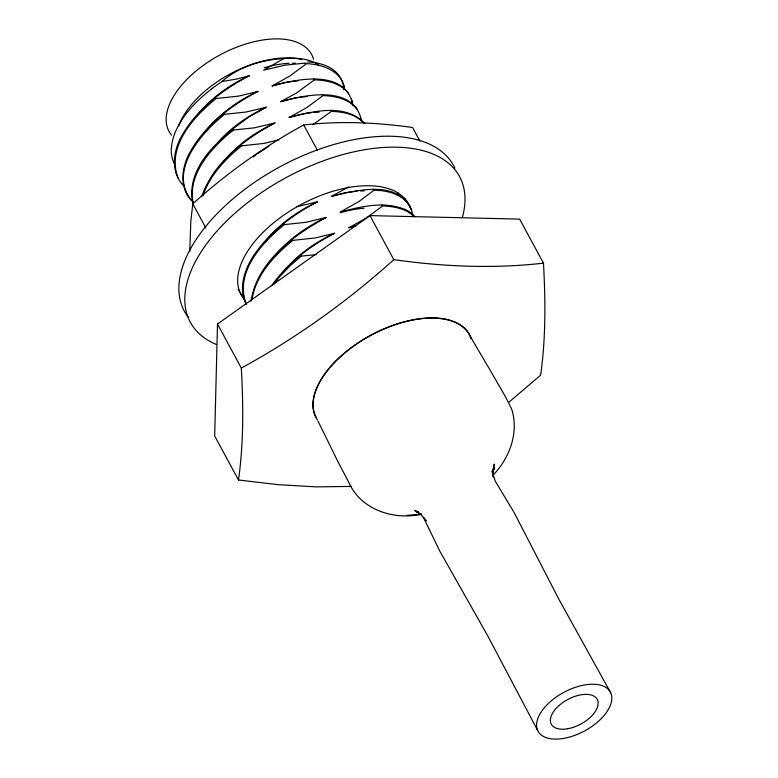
<?xml version="1.0" encoding="UTF-8"?>
<svg xmlns="http://www.w3.org/2000/svg" width="778" height="778" viewBox="0 0 778 778"><rect width="100%" height="100%" fill="white"/><g stroke="black" fill="none" stroke-linecap="round" stroke-linejoin="round"><path stroke-width="1.17" d="M508.861 402.265L540.652 375.103C545.855 338.022 545.543 300.473 543.472 263.168L519.655 219.114L369.988 215.603L217.5 324.018L214.679 435.962L238.496 480.007L278.184 484.655L316.082 486.863L351.325 486.415M419.925 141.158L412.554 127.514C376.523 122.379 339.918 120.843 303.702 124.966C263.771 146.77 226.612 173.377 192.808 203.817L190.804 221.555L189.783 251.411M238.496 480.007C243.709 442.935 243.388 405.377 241.316 368.072L217.5 324.018M250.983 301.183C257.158 261.7 293.374 235.442 326.07 217.529L306.25 222.265L284.271 224.628C261.651 243.067 234.431 272.582 246.179 304.072M251.936 299.948C255.612 275.13 274.128 255.69 292.791 240.392L315.547 237.893L334.589 233.283C310.169 245.877 287.52 263.188 271.532 285.769M492.814 471.03L494.302 464.096L493.126 469.931L493.262 476.603M201.677 196.61C213.357 162.544 244.389 139.379 274.935 122.963L254.445 127.816L233.137 130.062C209.934 146.264 184.94 175.079 193.479 205.363M203.029 195.521C209.895 175.186 225.309 159.111 241.657 145.826L263.927 143.415L278.864 139.826M492.921 471.449L494.643 467.85L492.921 470.991M274.294 283.873L280.187 276.151L290.019 265.852L301.31 256.147L316.374 254.581M206.17 130.607C219.795 113.5 238.126 100.547 257.897 91.444L238.69 96.083L216.099 98.543C193.489 116.982 166.268 146.478 177.997 177.968M199.294 112.829C212.754 96.725 230.385 84.423 249.368 75.68L236.493 79.093L222.002 81.515L211.548 88.76M214.164 147.023L215.613 145.243M224.132 161.007C237.66 144.445 255.612 131.871 274.935 122.963M273.097 258.238C286.887 240.412 305.686 226.894 326.07 217.529M282.336 273.107C296.029 255.69 314.565 242.512 334.589 233.283M264.432 242.746C278.203 224.764 297.128 211.256 317.55 201.765L296.933 206.637M492.513 475.718C509.308 458.709 518.887 433.541 511.973 409.957C506.099 396.595 498.037 384.264 490.908 371.524L470.661 337.098M217.782 142.569C231.154 127.398 248.085 115.601 266.416 107.199L245.926 112.051L224.618 114.308C200.889 133.087 166.171 172.891 193.216 202.387M249.368 75.68C221.623 90.297 194.986 110.534 180.165 138.834C172.833 153.334 171.306 172.366 182.927 185.145M257.897 91.444C230.142 106.051 203.505 126.308 188.675 154.608C181.692 168.709 179.582 187.41 190.911 199.917M221.302 138.756L232.593 129.06L248.59 117.147L266.416 107.199M543.472 263.168C493.67 268.828 443.343 266.708 393.804 259.648C347.328 301.504 296.233 338.09 241.316 368.072M317.55 201.765C292.265 214.971 268.439 232.894 252.685 257.041C244.185 270.793 238.253 288.92 246.247 304.237M348.466 93.185C340.278 83.129 326.809 80.212 314.448 79.833L296.262 93.156L280.625 101.685C305.54 94.537 355.011 84.432 361.576 121.456M253.297 156.874L256.769 154.219M396.498 194.549L389.924 192.215L382.416 190.736L374.101 190.153L359.232 201.317L340.278 212.015C360.934 206.617 383.875 200.88 404.472 209.301M363.861 123.109C355.847 114.026 343.01 111.876 331.496 111.351L312.814 124.723M356.976 108.939C348.797 98.894 335.328 95.976 322.967 95.597L306.95 107.52L289.144 117.449C313.476 111.176 345.442 102.891 364.96 123.702M414.168 216.868C406.184 208.348 393.746 206.481 382.62 205.917L366.623 217.83L348.797 227.779L356.645 225.61M222.002 81.515C241.763 64.224 268.206 58.097 293.899 58.34M257.674 153.587L268.809 146.352M283.581 58.768L263.586 70.166L285.302 65.119L305.384 63.067L305.929 64.068L289.922 75.991L272.106 85.93C297.886 78.685 346.181 68.775 353.056 105.72M411.465 210.245C398.482 179.251 356.509 190.24 331.759 196.251L348.68 186.895M272.106 85.93L285.721 82.351L298.538 80.708M289.144 117.449L302.768 113.88L311.394 112.615M331.759 196.251L345.374 192.681L357.151 191.125M348.797 227.779L355.682 225.756M280.625 101.685L295.115 97.95L307.553 96.482M313.495 112.421L319.155 112.178M418.817 514.423L420.869 514.229M421.773 514.141C395.341 520.2 364.085 510.913 350.625 486.162C345.208 474.93 338.868 464.155 333.616 452.825L318.027 421.209M421.501 514.229L406.758 515.367M360.574 190.999L364.153 190.941M418.545 511.992L416.22 511.642L419.05 512.77M418.068 512.031L414.81 510.407L420.752 514.462L426.208 520.842M182.383 184.133L184.133 185.602M241.948 294.376L243.679 295.834M426.198 520.764L423.368 517.224L439.726 550.989L487.806 635.976L537.695 730.523M610.691 692.79A41.108 21.901 -28.4 0 0 548.023 703.827A41.108 21.901 -28.4 0 0 563.865 738.361A41.108 21.901 -28.4 0 0 610.691 692.79L558.876 599.245L514.122 512.537L495.265 481.174L492.104 471.011L493.262 476.982M313.904 78.821L314.448 79.833M322.423 94.585L322.967 95.597M330.951 110.35L331.496 111.351M373.557 189.151L374.101 190.153M382.076 204.906L382.62 205.917M369.988 215.603L393.804 259.648M303.702 124.966L317.317 150.144M215.545 97.532L216.099 98.543M224.074 113.296L224.618 114.308M232.593 129.06L233.137 130.062C211.674 147.801 186.681 174.029 193.343 204.274M241.112 144.815L241.657 145.826M283.727 223.626L284.271 224.628M292.246 239.381L292.791 240.392M300.765 255.145L301.31 256.147M192.808 203.817L205.849 227.954M360.632 118.188L361.031 120.454M351.53 99.039L352.512 104.709M316.49 418.126A87.087 46.408 -28.4 0 1 373.43 333.957A87.087 46.408 -28.4 0 1 470.972 338.274M317.531 420.081A87.243 46.495 -28.4 0 1 371.553 334.851A87.243 46.495 -28.4 0 1 471.118 338.206M171.539 135.197A81.029 43.179 -28.4 0 1 220.524 54.625A81.029 43.179 -28.4 0 1 313.592 59.361M178.726 126.055A81.029 43.179 -28.4 0 1 301.601 59.488M293.977 58.233A86.659 44.754 -29.2 0 1 318.503 64.613M211.742 88.906A89.655 48.353 -29.8 0 0 180.224 122.467A90.53 49.422 -29.4 0 0 171.432 148.335M171.248 148.394A91.434 50.366 -28.5 0 0 173.698 162.232A91.998 50.638 -28.1 0 0 174.7 164.275M264.141 67.754A81.7 40.689 -28.9 0 1 289.134 63.3M292.372 63.212A81.7 40.689 -28.9 0 1 295.523 63.261M307.631 61.929A95.402 48.44 -29.7 0 1 343.827 89.791M404.648 209.156A95.48 48.071 -29 0 1 414.606 216.352M305.005 63.553A95.402 48.761 -26.7 0 1 344.566 87.311M340.132 212.773A81.7 40.728 -27.7 0 1 364.055 208.251M405.105 198.867A95.286 50.774 -28.4 0 1 405.62 201.074M397.928 192.827A90.53 48.236 -28.4 0 1 399.367 195.93M243.485 296.972A95.402 53.225 -29.7 0 1 238.204 289.309M412.71 216.449A95.393 48.012 -27.9 0 0 409.957 206.335A95.48 47.983 -28.4 0 0 396.323 194.685M244.321 299.404A95.286 50.774 -28.4 0 1 299.841 205.188A95.286 50.774 -28.4 0 1 410.551 208.28M216.119 344.391A153.052 81.554 -28.4 0 1 290.826 175.118A153.052 81.554 -28.4 0 1 462.463 217.062M188.675 317.735A153.052 81.554 -28.4 0 1 276.093 168.923A153.052 81.554 -28.4 0 1 454.877 168.165M567.707 728.743A26.102 13.907 -28.4 0 0 597.446 699.811A26.102 13.907 -28.4 0 0 557.641 706.813A26.102 13.907 -28.4 0 0 567.707 728.743"/></g></svg>
